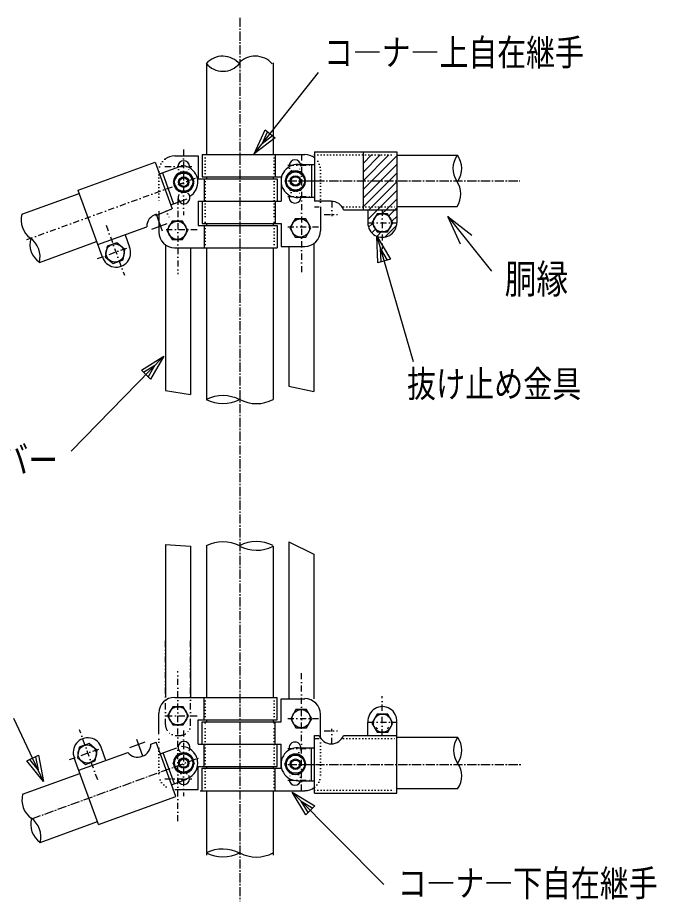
# Model space of a CAD drawing. Units: millimetres, scale not verified. Extents: x -4425 to 4425, y -3150 to 3150.
# Drawn here: x 1471 to 2512, y -1456 to -15 of the extents above; entities that cross this region are included whole.
import ezdxf
from ezdxf.enums import TextEntityAlignment as Align

# ---------------------------------------------------------------- set-up
doc = ezdxf.new("R2010")
doc.units = ezdxf.units.MM
doc.header["$LTSCALE"] = 20
for name, pattern in [('USER1', [1.125, 0.75, -0.125, 0.125, -0.125]), ('USER2', [1.01, 0.5, -0.25, 0.01, -0.25]), ('USER3', [0.26, 0.01, -0.25]), ('USER4', [1.27, 0.5, -0.25, 0.01, -0.25, 0.01, -0.25])]:
    doc.linetypes.add(name, pattern=pattern)
for name, color, linetype, lineweight in [('0-1_2', 7, 'Continuous', 25), ('0-2_1', 7, 'Continuous', 25), ('0-8_0', 1, 'Continuous', 25)]:
    doc.layers.add(name, color=color, linetype=linetype, lineweight=lineweight)
doc.styles.add('ＭＳ ゴシック', font='')
doc.styles.get('ＭＳ ゴシック').set_extended_font_data('MS Gothic')

msp = doc.modelspace()

# ---------------------------------------------------------------- linework, layer by layer
at = {"layer": '0-1_2'}
for points in [[(1758.41, -282.89), (1749.84, -268.05), (1732.7, -268.05), (1724.12, -282.89), (1732.7, -297.74), (1749.84, -297.74)], [(1940.56, -280.97), (1931.99, -266.12), (1914.85, -266.12), (1906.27, -280.97), (1914.85, -295.81), (1931.99, -295.81)], [(1758.41, -1230.06), (1749.84, -1244.91), (1732.7, -1244.91), (1724.12, -1230.06), (1732.7, -1215.21), (1749.84, -1215.21)], [(1940.56, -1231.99), (1931.99, -1246.84), (1914.85, -1246.84), (1906.27, -1231.99), (1914.85, -1217.14), (1931.99, -1217.14)]]:
    msp.add_lwpolyline(points, close=True, dxfattribs=at)
at = {"layer": '0-1_2', "color": 2}
for points in [[(1948.62, -357.56), (1940.05, -342.71), (1922.91, -342.71), (1914.34, -357.56), (1922.91, -372.41), (1940.05, -372.41)], [(2082.14, -349.3), (2073.57, -334.45), (2056.43, -334.45), (2047.86, -349.3), (2056.43, -364.14), (2073.57, -364.14)], [(1747.98, -361.51), (1739.41, -346.67), (1722.26, -346.67), (1713.69, -361.51), (1722.26, -376.36), (1739.41, -376.36)], [(1645.46, -392.69), (1632.33, -381.67), (1616.22, -387.53), (1613.24, -404.42), (1626.38, -415.44), (1642.49, -409.57)], [(1749.05, -1153.17), (1740.47, -1138.33), (1723.33, -1138.33), (1714.76, -1153.17), (1723.33, -1168.02), (1740.47, -1168.02)], [(1949.93, -1157.71), (1941.36, -1142.86), (1924.22, -1142.86), (1915.65, -1157.71), (1924.22, -1172.55), (1941.36, -1172.55)], [(2082.37, -1165.13), (2073.8, -1150.28), (2056.66, -1150.28), (2048.08, -1165.13), (2056.66, -1179.98), (2073.8, -1179.98)], [(1600.1, -1209.46), (1586.97, -1198.44), (1570.86, -1204.3), (1567.88, -1221.18), (1581.01, -1232.2), (1597.12, -1226.34)]]:
    msp.add_lwpolyline(points, close=True, dxfattribs=at)
at = {"layer": '0-1_2'}
for centre, radius in [((1741.27, -282.89), 14.85), ((1923.42, -280.97), 14.85), ((1741.27, -282.89), 6.86), ((1923.42, -280.97), 6.86), ((1741.27, -1230.06), 14.85), ((1741.27, -1230.06), 6.86), ((1923.42, -1231.99), 14.85), ((1923.42, -1231.99), 6.86)]:
    msp.add_circle(centre, radius, dxfattribs=at)
at = {"layer": '0-1_2', "color": 4}
for centre in [(1923.42, -280.97), (1741.27, -282.89), (1741.27, -1230.06), (1923.42, -1231.99)]:
    msp.add_circle(centre, 8.57, dxfattribs=at)
at = {"layer": '0-1_2', "color": 2}
for centre in [(1931.48, -357.56), (2065, -349.3), (1730.84, -361.51), (1629.35, -398.55), (1731.9, -1153.17), (1932.79, -1157.71), (2065.23, -1165.13), (1583.99, -1215.32)]:
    msp.add_circle(centre, 14.85, dxfattribs=at)
at = {"layer": '0-2_1', "color": 2, "linetype": 'USER1'}
for p, q in [((1832.58, -14.72), (1832.58, -1455.54)), ((1910.81, -280.69), (2289.31, -280.69)), ((1493.84, -1320.87), (1765.4, -1222.03)), ((1910.81, -1232.26), (2291.4, -1232.26))]:
    msp.add_line(p, q, dxfattribs=at)
at = {"layer": '0-2_1'}
for p, q in [((1778.15, -88.43), (1778.15, -237.84)), ((1887.01, -88.43), (1887.01, -237.84)), ((1726.51, -239.98), (1765.08, -239.98)), ((1765.08, -239.98), (1765.08, -277.48)), ((1771.42, -237.84), (1938.66, -237.84)), ((1771.42, -237.84), (1771.42, -274.3)), ((1890.44, -237.84), (1890.44, -274.26)), ((1954.64, -233.58), (1954.64, -314.12)), ((1954.64, -233.58), (2088.57, -233.58)), ((2033.57, -233.58), (2033.57, -327.87)), ((2088.57, -233.58), (2088.57, -349.3)), ((2088.57, -238.91), (2187.37, -238.91)), ((1569, -296.09), (1694.85, -250.28)), ((1694.85, -250.28), (1722.47, -326.17)), ((1701.82, -269.41), (1740.91, -255.18)), ((1927.85, -253.94), (1954.64, -253.94)), ((1949.71, -253.94), (1949.71, -307.51)), ((1706.45, -267.73), (1724.77, -318.07)), ((1765.08, -277.48), (1893.66, -277.48)), ((1771.51, -274.26), (1900.09, -274.26)), ((1774.72, -277.48), (1774.72, -313.91)), ((1778.15, -274.26), (1778.15, -277.48)), ((1887.01, -274.26), (1887.01, -277.48)), ((1893.66, -277.48), (1893.66, -313.91)), ((1900.09, -274.26), (1900.09, -313.91)), ((1477.44, -335.12), (1570.74, -301.16)), ((1568.92, -296.15), (1608.5, -404.89)), ((1720.14, -319.75), (1747.13, -309.93)), ((1765.08, -313.91), (1893.66, -313.91)), ((1765.08, -313.91), (1765.08, -353.55)), ((1765.08, -313.91), (1900.09, -313.91)), ((1771.51, -313.91), (1771.51, -350.34)), ((1890.44, -313.91), (1890.44, -350.34)), ((1927.85, -307.51), (1954.64, -307.51)), ((1981.54, -314.12), (1954.64, -314.12)), ((1695.78, -337.16), (1721.9, -326.41)), ((1700.7, -330.01), (1700.7, -364.3)), ((1964.28, -323.37), (1964.28, -362.16)), ((2001.81, -327.87), (2088.57, -327.87)), ((2041.43, -327.87), (2041.43, -349.3)), ((2088.57, -322.48), (2186.98, -322.48)), ((1696.15, -335.29), (1705.9, -362.08)), ((1601.25, -384.69), (1680.94, -355.69)), ((1689.07, -359.57), (1714.08, -350.47)), ((1765.08, -353.55), (1893.66, -353.55)), ((1771.51, -350.34), (1900.09, -350.34)), ((1774.72, -353.55), (1774.72, -389.98)), ((1778.15, -350.34), (1778.15, -353.55)), ((1887.01, -350.34), (1887.01, -353.55)), ((1893.66, -353.55), (1893.66, -389.98)), ((1900.09, -350.34), (1900.09, -387.84)), ((1645.55, -368.57), (1652.88, -388.71)), ((1505.99, -413.66), (1599.33, -379.69)), ((1711.63, -385.34), (1711.63, -622.56)), ((1900.09, -387.84), (1938.66, -387.84)), ((1912.85, -387.84), (1912.85, -615.61)), ((1953.57, -383.04), (1953.57, -624.33)), ((1726.51, -389.98), (1893.66, -389.98)), ((1752.35, -389.98), (1752.35, -629.13)), ((1778.15, -389.98), (1778.15, -637.43)), ((1887.01, -389.98), (1887.01, -637.13)), ((1912.85, -615.61), (1953.57, -624.33)), ((1711.63, -622.56), (1752.35, -629.13)), ((1711.63, -873.89), (1711.63, -1122.97)), ((1711.63, -873.89), (1752.35, -876.61)), ((1752.35, -876.61), (1752.35, -1122.97)), ((1778.15, -875.53), (1778.15, -1122.97)), ((1887.01, -876.62), (1887.01, -1122.97)), ((1912.85, -869.22), (1912.85, -1125.11)), ((1912.85, -869.22), (1953.57, -889.57)), ((1953.57, -889.57), (1953.57, -1125.11)), ((1726.51, -1122.97), (1893.66, -1122.97)), ((1774.72, -1159.4), (1774.72, -1122.97)), ((1893.66, -1159.4), (1893.66, -1122.97)), ((1900.09, -1125.11), (1938.66, -1125.11)), ((1900.09, -1162.62), (1900.09, -1125.11)), ((1700.7, -1182.94), (1700.7, -1148.66)), ((1964.28, -1189.58), (1964.28, -1150.8)), ((1765.08, -1199.05), (1765.08, -1159.4)), ((1765.08, -1159.4), (1893.66, -1159.4)), ((1771.51, -1199.05), (1771.51, -1162.62)), ((1771.51, -1162.62), (1900.09, -1162.62)), ((1778.15, -1159.4), (1778.15, -1162.62)), ((1887.01, -1159.4), (1887.01, -1162.62)), ((1890.44, -1199.05), (1890.44, -1162.62)), ((2041.43, -1185.09), (2041.43, -1163.66)), ((2088.57, -1279.38), (2088.57, -1163.66)), ((1653.68, -1204.63), (1678.68, -1195.53)), ((1674.7, -1218.69), (1664.95, -1191.9)), ((1728.77, -1185.09), (1735.2, -1185.09)), ((1954.64, -1279.38), (1954.64, -1185.09)), ((1954.64, -1185.09), (1961.88, -1185.09)), ((2001.81, -1185.09), (2088.57, -1185.09)), ((2187.83, -1188.34), (2088.54, -1188.34)), ((1614.55, -1225.72), (1607.22, -1205.58)), ((1687.71, -1199.09), (1696.1, -1196.03)), ((1728.35, -1284.64), (1696.1, -1196.03)), ((1703.07, -1215.16), (1730.05, -1205.34)), ((1765.08, -1199.05), (1893.66, -1199.05)), ((1765.08, -1199.05), (1900.09, -1199.05)), ((1774.72, -1235.48), (1774.72, -1199.05)), ((1893.66, -1235.48), (1893.66, -1199.05)), ((1900.09, -1238.69), (1900.09, -1199.05)), ((1927.85, -1205.44), (1954.64, -1205.44)), ((1949.71, -1259.02), (1949.71, -1205.44)), ((1602.4, -1330.45), (1562.82, -1221.71)), ((1570.25, -1241.84), (1649.94, -1212.84)), ((1726.02, -1263.82), (1707.7, -1213.48)), ((1765.08, -1272.98), (1765.08, -1235.48)), ((1765.08, -1235.48), (1893.66, -1235.48)), ((1771.42, -1253.66), (1771.42, -1238.66)), ((1771.51, -1238.69), (1900.09, -1238.69)), ((1778.15, -1235.48), (1778.15, -1238.69)), ((1887.01, -1235.48), (1887.01, -1238.69)), ((1890.44, -1275.12), (1890.44, -1238.69)), ((1478.69, -1280.87), (1571.99, -1246.91)), ((1721.39, -1265.51), (1746.56, -1256.34)), ((1771.51, -1275.12), (1771.51, -1253.69)), ((1927.85, -1259.02), (1954.64, -1259.02)), ((1726.51, -1272.98), (1765.08, -1272.98)), ((1768.08, -1275.12), (1938.66, -1275.12)), ((1778.15, -1275.12), (1778.15, -1380.12)), ((1887.01, -1275.12), (1887.01, -1380.12)), ((1954.64, -1279.38), (2088.57, -1279.38)), ((2187.87, -1271.91), (2088.54, -1271.91)), ((1602.49, -1330.44), (1728.35, -1284.64)), ((1507.24, -1359.42), (1600.58, -1325.45))]:
    msp.add_line(p, q, dxfattribs=at)
at = {"layer": '0-2_1', "color": 4}
for p, q in [((1855.93, -236.83), (1961.09, -103.97)), ((2171.65, -339.11), (2242.8, -428.05)), ((2056.29, -371.2), (2115.37, -575.14)), ((2056.29, -371.2), (2078.06, -408.62)), ((2057.89, -414.47), (2056.29, -371.2)), ((2062.13, -391.37), (2073.02, -410.08)), ((2062.93, -413.01), (2062.13, -391.37)), ((2078.06, -408.62), (2057.89, -414.47)), ((1708.99, -566.5), (1557.99, -721.54)), ((1512.92, -1259.96), (1464.6, -1157.34)), ((1918.18, -1277.4), (2067.66, -1428.2))]:
    msp.add_line(p, q, dxfattribs=at)
at = {"layer": '0-2_1', "color": 2, "linetype": 'USER2'}
for p, q in [((1741.15, -229.75), (1741.15, -336.9)), ((1933.21, -237.87), (1933.21, -432.85)), ((1710.56, -257.15), (1754.35, -257.15)), ((1485.57, -376.63), (1761.47, -276.2)), ((1731.77, -309.62), (1731.77, -432.85)), ((2065, -327.87), (2065, -392.21)), ((1614.8, -353.02), (1644.54, -434.73)), ((1712.61, -359.98), (1765.08, -359.98)), ((1910.72, -355.73), (1964.28, -355.73)), ((2041.61, -349.3), (2088.58, -349.3)), ((1600.98, -407.6), (1656.95, -387.22)), ((1731.77, -1324.93), (1731.77, -1080.1)), ((1933.21, -1275.09), (1933.21, -1080.1)), ((2065, -1185.09), (2065, -1120.75)), ((1712.61, -1152.97), (1765.08, -1152.97)), ((1910.72, -1157.23), (1964.28, -1157.23)), ((2041.61, -1163.66), (2088.58, -1163.66)), ((1600.99, -1257.39), (1571.25, -1175.68)), ((1741.15, -1177), (1741.15, -1284.14)), ((1555.32, -1224.47), (1611.29, -1204.1)), ((1710.56, -1255.8), (1754.35, -1255.8))]:
    msp.add_line(p, q, dxfattribs=at)
at = {"layer": '0-2_1', "color": 4, "linetype": 'USER3'}
for p, q in [((1776.44, -237.84), (1776.44, -279.62)), ((1888.73, -237.84), (1888.73, -279.62)), ((1954.64, -238.51), (2088.57, -238.51)), ((1700.7, -265.72), (1700.7, -316.69)), ((1964.28, -263.58), (1964.28, -323.38)), ((1776.44, -281.77), (1776.44, -346.05)), ((1888.73, -281.77), (1888.73, -346.05)), ((1713.2, -329.79), (1717.76, -342.32)), ((2001.81, -322.94), (2088.57, -322.94)), ((1776.44, -348.2), (1776.44, -389.98)), ((1888.73, -348.2), (1888.73, -389.98)), ((1776.44, -1164.76), (1776.44, -1122.97)), ((1888.73, -1164.76), (1888.73, -1122.97)), ((1776.44, -1231.19), (1776.44, -1166.9)), ((1888.73, -1231.19), (1888.73, -1166.9)), ((1700.7, -1196.27), (1700.7, -1182.94)), ((1964.28, -1249.37), (1964.28, -1189.58)), ((2001.81, -1190.01), (2088.57, -1190.01)), ((1700.7, -1247.23), (1700.7, -1196.27)), ((1776.44, -1275.12), (1776.44, -1233.33)), ((1888.73, -1275.12), (1888.73, -1233.33)), ((1954.64, -1274.45), (2088.57, -1274.45))]:
    msp.add_line(p, q, dxfattribs=at)
at = {"layer": '0-2_1', "color": 4, "linetype": 'USER2'}
for p, q in [((1910.72, -255.01), (1949.71, -255.01)), ((1910.72, -306.44), (1949.71, -306.44)), ((1982.5, -314.24), (1982.5, -338.58)), ((1954.64, -322.94), (1961.88, -322.94)), ((1970.34, -335.66), (1991.77, -335.66)), ((1970.34, -1177.3), (1991.77, -1177.3)), ((1982.5, -1198.72), (1982.5, -1174.37)), ((1954.64, -1190.01), (1961.88, -1190.01)), ((1910.72, -1206.52), (1949.71, -1206.52)), ((1910.72, -1257.95), (1949.71, -1257.95))]:
    msp.add_line(p, q, dxfattribs=at)
at = {"layer": '0-2_1', "color": 4, "linetype": 'USER4'}
for p, q in [((1711.63, -1167.94), (1711.63, -1021.6)), ((1752.35, -1167.94), (1752.35, -1022.18))]:
    msp.add_line(p, q, dxfattribs=at)
at = {"layer": '0-2_1', "color": 4}
for points in [[(1890.23, -210.42), (1855.93, -236.83), (1873.76, -197.38)], [(1672.17, -589.26), (1708.99, -566.5), (1687.21, -603.92)], [(1504.53, -1217.49), (1512.92, -1259.96), (1485.53, -1226.43)], [(1940.29, -1314.62), (1918.18, -1277.4), (1955.21, -1299.84)]]:
    msp.add_lwpolyline(points, close=True, dxfattribs=at)
for points in [[(1886.11, -207.16), (1868.96, -220.37), (1877.88, -200.64)], [(2192.27, -384.09), (2171.65, -339.11), (2211.01, -369.1)], [(1675.93, -592.93), (1694.34, -581.54), (1683.45, -600.25)], [(1499.78, -1219.72), (1503.98, -1240.96), (1490.28, -1224.2)], [(1944.02, -1310.93), (1932.97, -1292.32), (1951.48, -1303.53)]]:
    msp.add_lwpolyline(points, dxfattribs=at)
at = {"layer": '0-2_1'}
for centre, radius, start, end in [((1804.9, -113.18), 35.66, 39.29541, 139.04399), ((1857.93, -114.52), 37.05, 41.84698, 136.6125), ((1805.24, -67.09), 35.01, 218.83783, 321.18048), ((1726.42, -265.72), 25.71, 90.00029, 127.81393), ((1938.57, -263.58), 25.71, 51.3178, 90.00014), ((2216.87, -260.55), 36.84, 144.02304, 214.36555), ((2157.56, -260.55), 36.84, 325.63415, 35.97696), ((1741.28, -257.61), 9.64, 2.71939, 177.28215), ((1737.51, -282.93), 26.79, 70.08633, 90.35266), ((1737.6, -282.9), 26.79, 300.41446, 70.08634), ((1926.65, -281), 26.79, 87.4372, 272.5628), ((1922.58, -256.33), 9.64, 7.87286, 172.12701), ((1741.27, -282.89), 16.61, 123.3755, 176.62463), ((1741.27, -282.89), 16.61, 63.37547, 116.62454), ((1741.27, -282.89), 16.61, 3.37538, 56.6245), ((1923.42, -280.97), 16.61, 123.3755, 176.62463), ((1923.42, -280.97), 16.61, 63.37547, 116.62454), ((1923.42, -280.97), 16.61, 3.37538, 56.6245), ((1741.27, -282.89), 16.61, 183.37537, 236.62476), ((1741.27, -282.89), 16.61, 303.37524, 356.62451), ((1923.42, -280.97), 16.61, 183.37537, 236.62476), ((1923.42, -280.97), 16.61, 303.37524, 356.62451), ((2155.2, -302.21), 37.7, 327.4638, 33.60266), ((1741.27, -282.89), 16.61, 243.37546, 296.62454), ((1923.42, -280.97), 16.61, 243.37546, 296.62454), ((1741.84, -308.46), 9.64, 187.1346, 352.86703), ((1922.58, -307.38), 9.64, 174.39186, 5.60812), ((1981.84, -335.66), 21.43, 21.31086, 90), ((1513.07, -344.49), 36.84, 165.25534, 234.36761), ((1702.37, -355.79), 21.43, 106.87415, 179.71504), ((1525.72, -384.38), 35.15, 163.75481, 236.24262), ((1469.37, -404.73), 37.7, 345.95721, 53.60388), ((1726.42, -364.3), 25.71, 180, 270), ((1938.57, -362.16), 25.71, 270, 0), ((1631.19, -397.91), 23.57, 197.00066, 23.0018), ((1804.92, -692.59), 61.55, 63.27, 115.83704), ((1805.24, -580.62), 62.94, 244.01971, 295.9826), ((1859.75, -586.32), 57.66, 241.91358, 298.0845), ((1805.24, -932.34), 62.94, 64.0173, 115.98019), ((1859.86, -929.4), 60.39, 63.44981, 117.25411), ((1859.86, -822.68), 60.39, 242.7458, 296.55011), ((1726.42, -1148.66), 25.71, 90, 180), ((1938.57, -1150.8), 25.71, 0, 90), ((2065.1, -1161.59), 23.57, 354.96887, 185.03107), ((2057.13, -1155.4), 2.14, 90, 180), ((2073.2, -1155.4), 2.14, 0, 90), ((2057.13, -1171.47), 2.14, 180, 270), ((2073.2, -1171.47), 2.14, 270, 0), ((1584.69, -1212.47), 23.57, 17.00085, 203.00014), ((1741.84, -1204.5), 9.64, 7.13244, 172.86487), ((1981.84, -1177.3), 21.43, 201.31079, 338.68909), ((2217.85, -1209.33), 36.84, 145.2556, 214.36623), ((2157.56, -1209.33), 36.84, 325.63354, 34.74417), ((1666.29, -1198.98), 21.43, 220.28522, 359.71512), ((1737.6, -1230.06), 26.79, 289.91351, 90.35251), ((1926.65, -1231.96), 26.79, 87.43715, 272.56274), ((1922.58, -1205.57), 9.64, 354.39206, 185.60834), ((1741.27, -1230.06), 16.61, 123.37524, 176.62463), ((1741.27, -1230.06), 16.61, 63.37527, 116.62436), ((1741.27, -1230.06), 16.61, 3.37536, 56.62463), ((1923.42, -1231.99), 16.61, 123.37524, 176.62463), ((1923.42, -1231.99), 16.61, 63.37527, 116.62436), ((1923.42, -1231.99), 16.61, 3.37536, 56.62463), ((1741.27, -1230.06), 16.61, 183.37537, 236.62451), ((1741.27, -1230.06), 16.61, 303.37524, 356.62436), ((1923.42, -1231.99), 16.61, 183.37537, 236.62451), ((1923.42, -1231.99), 16.61, 303.37524, 356.62436), ((2159.31, -1251.14), 35.15, 323.75809, 36.24469), ((1741.27, -1230.06), 16.61, 243.37563, 296.62469), ((1923.42, -1231.99), 16.61, 243.37563, 296.62469), ((1741.28, -1255.35), 9.64, 182.71822, 357.28098), ((1737.51, -1230.03), 26.79, 269.64725, 289.91357), ((1922.58, -1256.63), 9.64, 187.87315, 352.12732), ((1514.32, -1290.25), 36.84, 165.25581, 234.36693), ((1938.57, -1249.37), 25.71, 269.99976, 308.6821), ((1526.97, -1330.13), 35.15, 163.75499, 236.2424), ((1470.62, -1350.49), 37.7, 345.95752, 53.60352), ((1805.24, -1319.93), 62.94, 244.01971, 295.9826), ((1804.92, -1431.9), 61.55, 63.27, 115.83704), ((1859.75, -1325.63), 57.66, 241.91358, 298.0845)]:
    msp.add_arc(centre, radius, start, end, dxfattribs=at)
at = {"layer": '0-2_1', "color": 4, "linetype": 'USER3'}
for centre, radius, start, end in [((1938.57, -263.58), 25.71, 0, 51.3178), ((1726.42, -265.72), 25.71, 127.81393, 180), ((1741.28, -257.61), 9.64, 177.28215, 2.71939), ((1922.58, -256.33), 9.64, 172.12701, 7.87286), ((1922.58, -307.38), 9.64, 5.60812, 174.39186), ((1922.58, -1205.57), 9.64, 185.60794, 354.39166), ((1726.42, -1247.23), 25.71, 180, 269.9997), ((1741.28, -1255.35), 9.64, 357.28043, 182.71765), ((1922.58, -1256.63), 9.64, 352.12686, 187.87268), ((1938.57, -1249.37), 25.71, 308.68219, 0)]:
    msp.add_arc(centre, radius, start, end, dxfattribs=at)
at = {"layer": '0-2_1', "color": 4, "linetype": 'USER4'}
for centre, radius, start, end in [((1741.84, -308.46), 9.64, 352.86703, 187.13458), ((1728.77, -1167.94), 17.14, 180, 270), ((1735.2, -1167.94), 17.14, 270, 0), ((1741.84, -1204.5), 9.64, 172.86487, 7.13242)]:
    msp.add_arc(centre, radius, start, end, dxfattribs=at)
at = {"layer": '0-8_0', "color": 7}
for p, q in [((2033.57, -252.5), (2047.56, -238.51)), ((2033.57, -266.64), (2061.7, -238.51)), ((2047.8, -280.69), (2088.57, -239.92)), ((2061.94, -280.69), (2088.57, -254.07)), ((2033.57, -294.92), (2047.8, -280.69)), ((2033.57, -309.07), (2061.94, -280.69)), ((2047.98, -322.94), (2088.57, -282.35)), ((2062.12, -322.94), (2088.57, -296.49)), ((2041.43, -329.5), (2043.05, -327.87)), ((2041.43, -343.64), (2057.2, -327.87)), ((2043.05, -327.87), (2047.98, -322.94)), ((2057.2, -327.87), (2062.12, -322.94)), ((2080.7, -346.79), (2088.57, -338.92)), ((2042.64, -356.57), (2048.61, -350.6)), ((2047.92, -365.43), (2053.78, -359.56)), ((2069.17, -372.46), (2088.15, -353.49)), ((2056.33, -371.16), (2063.35, -364.14))]:
    msp.add_line(p, q, dxfattribs=at)
for points in [[(2033.57, -280.78), (2033.66, -280.69), (2075.85, -238.51)], [(2033.57, -323.21), (2033.84, -322.94), (2076.09, -280.69), (2088.57, -268.21)], [(2064.76, -334.45), (2065, -334.21), (2071.34, -327.87), (2076.27, -322.94), (2088.57, -310.64)], [(2075.52, -337.83), (2085.48, -327.87), (2088.57, -324.78)]]:
    msp.add_lwpolyline(points, dxfattribs=at)
msp.add_arc((2065, -349.3), 23.57, 180, 0.50424, dxfattribs=at)

# ---------------------------------------------------------------- texts
at = {"layer": '0-2_1', "color": 4, "style": 'ＭＳ ゴシック', "width": 0.8}
for s, height, p in [('コ―ナ―上自在継手', 43.16, (1969.93, -105.98)), ('胴縁', 47.36, (2264.51, -478.57)), ('抜け止め金具', 43.43, (2105.17, -646.7)), ('ネットバー', 44.57, (1293.23, -771.53)), ('コ―ナ―下自在継手', 43.16, (2090.22, -1460.52))]:
    msp.add_text(s, height=height, dxfattribs=at).set_placement(p, align=Align.BOTTOM_LEFT)

doc.saveas('drawing.dxf')
